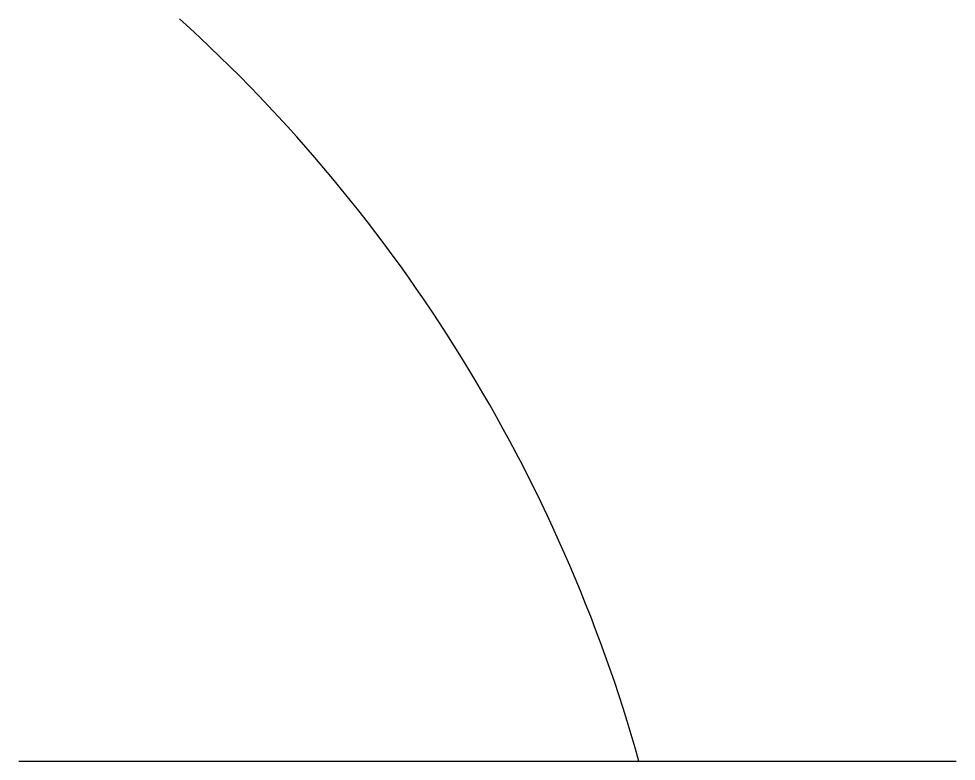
# Model space of a CAD drawing. Header units: inches. Extents: x -14.7 to 62.2, y 70.4 to 131.3.
import ezdxf

# ---------------------------------------------------------------- set-up
doc = ezdxf.new("R2010")
doc.units = ezdxf.units.IN
doc.header["$MEASUREMENT"] = 0

msp = doc.modelspace()

# ---------------------------------------------------------------- linework, layer by layer
msp.add_line((-14.69, 70.402), (62.216, 70.402))
msp.add_arc((-88.478, 35.412), 129.484, 15.67744, 47.80325)

doc.saveas('drawing.dxf')
